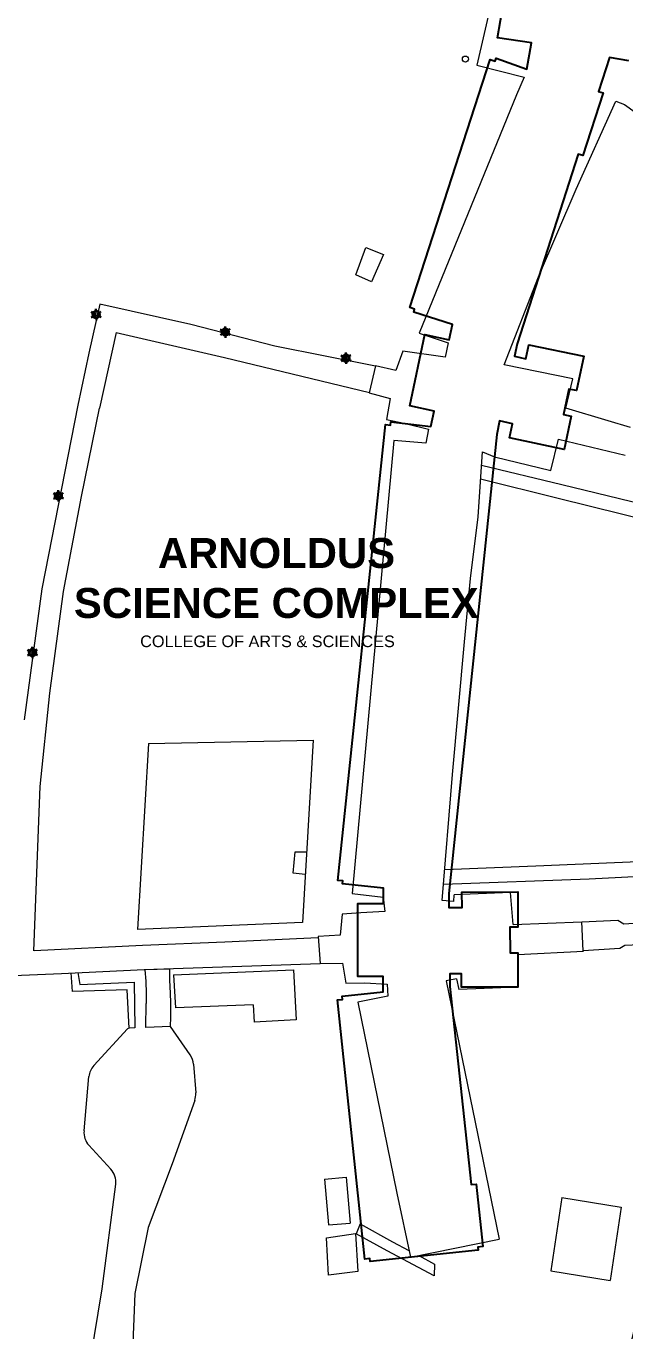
# Model space of a CAD drawing. Header units: millimetres. Extents: x -616979 to 2364082, y 43054 to 1637649.
# Drawn here: x 1260262 to 1337468, y 380221 to 548472 of the extents above; entities that cross this region are included whole.
import ezdxf

# ---------------------------------------------------------------- set-up
doc = ezdxf.new("R2010")
doc.units = ezdxf.units.MM
doc.styles.get("Standard").update_dxf_attribs({"font": 'arial.ttf'})
pattern_1 = [(274.122352842, (-1144076401.36, 498559131.42), (110.383895001, -53.5464532), [15.335759567, -107.350316972]), (4.122352842, (-1144076400.804, 498559123.774), (101.564413631, 68.8222116007), [7.667879784, -204.830683992]), (4.122352842, (-1144076400.666, 498559121.86), (101.564413631, 68.8222116007), [6.134303827, -206.364259949]), (4.122352842, (-1144076400.94, 498559125.686), (101.564413631, 68.8222116007), [6.134303827, -206.364259949]), (334.122352842, (-1144076400.53, 498559119.95), (101.564536254, 68.822030639), [4.907443062, -117.778633478]), (34.122352842, (-1144076401.08, 498559127.6), (-8.8193587465, 122.368483839), [4.907443062, -117.778633478])]
pattern_2 = [(274.122352842, (-1144054892.72, 498580265.45), (110.383895001, -53.5464532), [15.335759567, -107.350316972]), (4.122352842, (-1144054892.167, 498580257.8), (101.564413631, 68.8222116007), [7.667879784, -204.830683992]), (4.122352842, (-1144054892.03, 498580255.89), (101.564413631, 68.8222116007), [6.134303827, -206.364259949]), (4.122352842, (-1144054892.305, 498580259.715), (101.564413631, 68.8222116007), [6.134303827, -206.364259949]), (334.122352842, (-1144054891.89, 498580253.98), (101.564536254, 68.822030639), [4.907443062, -117.778633478]), (34.122352842, (-1144054892.44, 498580261.63), (-8.8193587465, 122.368483839), [4.907443062, -117.778633478])]
pattern_3 = [(274.122352842, (-1144039328.1, 498576902.91), (110.383895001, -53.5464532), [15.335759567, -107.350316972]), (4.122352842, (-1144039327.55, 498576895.26), (101.564413631, 68.8222116007), [7.667879784, -204.830683992]), (4.122352842, (-1144039327.41, 498576893.35), (101.564413631, 68.8222116007), [6.134303827, -206.364259949]), (4.122352842, (-1144039327.687, 498576897.174), (101.564413631, 68.8222116007), [6.134303827, -206.364259949]), (334.122352842, (-1144039327.27, 498576891.44), (101.564536254, 68.822030639), [4.907443062, -117.778633478]), (34.122352842, (-1144039327.82, 498576899.09), (-8.8193587465, 122.368483839), [4.907443062, -117.778633478])]
pattern_4 = [(274.122352842, (-1144079749.92, 498538938.2), (110.383895001, -53.5464532), [15.335759567, -107.350316972]), (4.122352842, (-1144079749.365, 498538930.55), (101.564413631, 68.8222116007), [7.667879784, -204.830683992]), (4.122352842, (-1144079749.23, 498538928.64), (101.564413631, 68.8222116007), [6.134303827, -206.364259949]), (4.122352842, (-1144079749.5, 498538932.464), (101.564413631, 68.8222116007), [6.134303827, -206.364259949]), (334.122352842, (-1144079749.09, 498538926.73), (101.564536254, 68.822030639), [4.907443062, -117.778633478]), (34.122352842, (-1144079749.64, 498538934.38), (-8.8193587465, 122.368483839), [4.907443062, -117.778633478])]
pattern_5 = [(274.122352842, (-1144071539.27, 498582513.68), (110.383895001, -53.5464532), [15.335759567, -107.350316972]), (4.122352842, (-1144071538.72, 498582506.03), (101.564413631, 68.8222116007), [7.667879784, -204.830683992]), (4.122352842, (-1144071538.58, 498582504.12), (101.564413631, 68.8222116007), [6.134303827, -206.364259949]), (4.122352842, (-1144071538.856, 498582507.94), (101.564413631, 68.8222116007), [6.134303827, -206.364259949]), (334.122352842, (-1144071538.44, 498582502.21), (101.564536254, 68.822030639), [4.907443062, -117.778633478]), (34.122352842, (-1144071538.99, 498582509.85), (-8.8193587465, 122.368483839), [4.907443062, -117.778633478])]

# ---------------------------------------------------------------- blocks, each defined once
blk = doc.blocks.new('lumin')
at = {"lineweight": 30}
for p, q in [((-0.00082, 0.00048), (-0.00132, 0.00076)), ((0, 0.00095), (0, 0.00152)), ((0.00082, 0.00048), (0.00132, 0.00076)), ((-0.00082, -0.00048), (-0.00132, -0.00076)), ((0, -0.00095), (0, -0.00152)), ((0.00083, -0.00048), (0.00132, -0.00076))]:
    blk.add_line(p, q, dxfattribs=at)
blk.add_circle((0, 0), 0.000953, dxfattribs=at)

msp = doc.modelspace()

# ---------------------------------------------------------------- hatches: boundary and pattern name
at = {"lineweight": 5}
h = msp.add_hatch(dxfattribs=at)
h.set_pattern_fill('SWAMP', color=256, scale=4.83016, angle=-85.87764716, style=0)
h.set_pattern_definition(pattern_5)
h.paths.add_polyline_path([(1269290.904, 511271.118), (1268943.039, 511572.21, 0.4142135623), (1268989.811, 510923.253)])
h = msp.add_hatch(dxfattribs=at)
h.set_pattern_fill('SWAMP', color=256, scale=4.83016, angle=-85.87764716, style=0)
h.set_pattern_definition(pattern_5)
h.paths.add_polyline_path([(1269290.904, 511271.118), (1269591.997, 511618.983, 0.1989123674), (1269257.831, 511730, 0.1989123674), (1268943.039, 511572.21)])
h = msp.add_hatch(dxfattribs=at)
h.set_pattern_fill('SWAMP', color=256, scale=4.83016, angle=-85.87764716, style=0)
h.set_pattern_definition(pattern_5)
h.paths.add_polyline_path([(1269638.769, 510970.025, 0.4142135623), (1269591.997, 511618.983), (1269290.904, 511271.118)])
h = msp.add_hatch(dxfattribs=at)
h.set_pattern_fill('SWAMP', color=256, scale=4.83016, angle=-85.87764716, style=0)
h.set_pattern_definition(pattern_5)
h.paths.add_polyline_path([(1269323.977, 510812.235, 0.1989123674), (1269638.769, 510970.025), (1269290.904, 511271.118), (1268989.811, 510923.253, 0.1989123674)])
h = msp.add_hatch(dxfattribs=at)
h.set_pattern_fill('SWAMP', color=256, scale=4.83016, angle=-85.87764716, style=0)
h.set_pattern_definition(pattern_2)
h.paths.add_polyline_path([(1285937.455, 509022.89), (1285589.59, 509323.983, 0.4142135623), (1285636.363, 508675.025)])
h = msp.add_hatch(dxfattribs=at)
h.set_pattern_fill('SWAMP', color=256, scale=4.83016, angle=-85.87764716, style=0)
h.set_pattern_definition(pattern_2)
h.paths.add_polyline_path([(1285937.455, 509022.89), (1286238.548, 509370.755, 0.1989123674), (1285904.382, 509481.773, 0.1989123674), (1285589.59, 509323.983)])
h = msp.add_hatch(dxfattribs=at)
h.set_pattern_fill('SWAMP', color=256, scale=4.83016, angle=-85.87764716, style=0)
h.set_pattern_definition(pattern_2)
h.paths.add_polyline_path([(1285970.528, 508564.008, 0.1989123674), (1286285.321, 508721.798), (1285937.455, 509022.89), (1285636.363, 508675.025, 0.1989123674)])
h = msp.add_hatch(dxfattribs=at)
h.set_pattern_fill('SWAMP', color=256, scale=4.83016, angle=-85.87764716, style=0)
h.set_pattern_definition(pattern_2)
h.paths.add_polyline_path([(1286285.321, 508721.798, 0.4142135623), (1286238.548, 509370.755), (1285937.455, 509022.89)])
h = msp.add_hatch(dxfattribs=at)
h.set_pattern_fill('SWAMP', color=256, scale=4.83016, angle=-85.87764716, style=0)
h.set_pattern_definition(pattern_3)
h.paths.add_polyline_path([(1301502.073, 505660.349), (1301154.208, 505961.442, 0.4142135623), (1301200.981, 505312.484)])
h = msp.add_hatch(dxfattribs=at)
h.set_pattern_fill('SWAMP', color=256, scale=4.83016, angle=-85.87764716, style=0)
h.set_pattern_definition(pattern_3)
h.paths.add_polyline_path([(1301502.073, 505660.349), (1301803.166, 506008.214, 0.1989123674), (1301469, 506119.232, 0.1989123674), (1301154.208, 505961.442)])
h = msp.add_hatch(dxfattribs=at)
h.set_pattern_fill('SWAMP', color=256, scale=4.83016, angle=-85.87764716, style=0)
h.set_pattern_definition(pattern_3)
h.paths.add_polyline_path([(1301535.146, 505201.467, 0.1989123674), (1301849.938, 505359.256), (1301502.073, 505660.349), (1301200.981, 505312.484, 0.1989123674)])
h = msp.add_hatch(dxfattribs=at)
h.set_pattern_fill('SWAMP', color=256, scale=4.83016, angle=-85.87764716, style=0)
h.set_pattern_definition(pattern_3)
h.paths.add_polyline_path([(1301849.938, 505359.256, 0.4142135623), (1301803.166, 506008.214), (1301502.073, 505660.349)])
h = msp.add_hatch(dxfattribs=at)
h.set_pattern_fill('SWAMP', color=256, scale=4.83016, angle=-85.87764716, style=0)
h.set_pattern_definition(pattern_1)
h.paths.add_polyline_path([(1264428.818, 487888.861), (1264080.953, 488189.954, 0.4142135623), (1264127.725, 487540.996)])
h = msp.add_hatch(dxfattribs=at)
h.set_pattern_fill('SWAMP', color=256, scale=4.83016, angle=-85.87764716, style=0)
h.set_pattern_definition(pattern_1)
h.paths.add_polyline_path([(1264428.818, 487888.861), (1264729.911, 488236.727, 0.1989123674), (1264395.745, 488347.744, 0.1989123674), (1264080.953, 488189.954)])
h = msp.add_hatch(dxfattribs=at)
h.set_pattern_fill('SWAMP', color=256, scale=4.83016, angle=-85.87764716, style=0)
h.set_pattern_definition(pattern_1)
h.paths.add_polyline_path([(1264776.683, 487587.769, 0.4142135623), (1264729.911, 488236.727), (1264428.818, 487888.861)])
h = msp.add_hatch(dxfattribs=at)
h.set_pattern_fill('SWAMP', color=256, scale=4.83016, angle=-85.87764716, style=0)
h.set_pattern_definition(pattern_1)
h.paths.add_polyline_path([(1264461.891, 487429.979, 0.1989123674), (1264776.683, 487587.769), (1264428.818, 487888.861), (1264127.725, 487540.996, 0.1989123674)])
h = msp.add_hatch(dxfattribs=at)
h.set_pattern_fill('SWAMP', color=256, scale=4.83016, angle=-85.87764716, style=0)
h.set_pattern_definition(pattern_4)
h.paths.add_polyline_path([(1261080.257, 467695.64), (1260732.392, 467996.733, 0.4142135623), (1260779.164, 467347.775)])
h = msp.add_hatch(dxfattribs=at)
h.set_pattern_fill('SWAMP', color=256, scale=4.83016, angle=-85.87764716, style=0)
h.set_pattern_definition(pattern_4)
h.paths.add_polyline_path([(1261080.257, 467695.64), (1261381.35, 468043.505, 0.1989123674), (1261047.184, 468154.522, 0.1989123674), (1260732.392, 467996.733)])
h = msp.add_hatch(dxfattribs=at)
h.set_pattern_fill('SWAMP', color=256, scale=4.83016, angle=-85.87764716, style=0)
h.set_pattern_definition(pattern_4)
h.paths.add_polyline_path([(1261428.122, 467394.547, 0.4142135623), (1261381.35, 468043.505), (1261080.257, 467695.64)])
h = msp.add_hatch(dxfattribs=at)
h.set_pattern_fill('SWAMP', color=256, scale=4.83016, angle=-85.87764716, style=0)
h.set_pattern_definition(pattern_4)
h.paths.add_polyline_path([(1261113.33, 467236.757, 0.1989123674), (1261428.122, 467394.547), (1261080.257, 467695.64), (1260779.164, 467347.775, 0.1989123674)])

# ---------------------------------------------------------------- linework, layer by layer
for p, q in [((1320805.93, 554025.725), (1318362.473, 543447.521)), ((1318362.473, 543447.521), (1324471.186, 541873.236)), ((1324471.186, 541873.236), (1323471.892, 539612.318)), ((1323471.892, 539612.318), (1310955.456, 508879.253)), ((1331185.548, 527461.047), (1336316.219, 538784.994)), ((1336316.219, 538784.994), (1337413.606, 538341.075)), ((1337413.606, 538341.075), (1340957.065, 535807.074)), ((1326346.02, 516129.028), (1331185.548, 527461.047)), ((1302791.895, 516387.857), (1304067.748, 519918.122)), ((1304067.748, 519918.122), (1306321.721, 519015.181)), ((1306321.721, 519015.181), (1304775.384, 515475.107)), ((1304775.384, 515475.107), (1302791.895, 516387.857)), ((1321905.012, 504777.305), (1326346.02, 516129.028)), ((1269764.249, 512632.131), (1268350.466, 506312.222)), ((1281500.255, 509981.559), (1269764.249, 512632.131)), ((1292336.791, 507178.991), (1281500.255, 509981.559)), ((1271875.594, 508973.381), (1269725.373, 499195.708)), ((1271875.594, 508973.381), (1285834.942, 505741.845)), ((1310955.456, 508879.253), (1314668.791, 507616.595)), ((1305293.664, 504613.359), (1292336.791, 507178.991)), ((1308835.686, 506576.321), (1307921.2, 504079.381)), ((1314315.497, 505799.337), (1308835.686, 506576.321)), ((1314668.791, 507616.595), (1314315.497, 505799.337)), ((1268350.466, 506312.222), (1266916.978, 499593.792)), ((1285834.942, 505741.845), (1304521.095, 501221.422)), ((1330760.055, 502994.17), (1321905.012, 504777.305)), ((1305303.341, 504655.849), (1304516.112, 501199.543)), ((1307921.2, 504079.381), (1305303.341, 504655.849)), ((1329851.212, 499209.481), (1330760.055, 502994.17)), ((1304516.112, 501199.543), (1307213.918, 500454.5)), ((1307213.918, 500454.5), (1306711.147, 497754.785)), ((1266916.978, 499593.792), (1262289.786, 475908.848)), ((1267408.391, 487803.362), (1269725.373, 499195.708)), ((1335306.806, 497559.068), (1329851.212, 499209.481)), ((1306711.147, 497754.785), (1309160.344, 497233.959)), ((1309160.344, 497233.959), (1312156.845, 496510.444)), ((1312156.845, 496510.444), (1311803.552, 494693.186)), ((1338205.652, 496712.29), (1335306.806, 497559.068)), ((1307690.915, 495045.696), (1302302.045, 436641.884)), ((1311803.552, 494693.186), (1307690.915, 495045.696)), ((1327901.672, 491185.074), (1328908.777, 495218.979)), ((1328908.777, 495218.979), (1337485.263, 493134.891)), ((1318532.666, 485182.863), (1319090.292, 493571.849)), ((1319090.292, 493571.849), (1320647.57, 492928.627)), ((1318975.421, 491843.716), (1329331.695, 489351.064)), ((1320647.57, 492928.627), (1327901.672, 491185.074)), ((1328868.941, 487574.344), (1318859.915, 490049.138)), ((1329331.695, 489351.064), (1341307.37, 486465.946)), ((1265105.039, 475550), (1267408.391, 487803.362)), ((1343335.913, 483987.411), (1328868.941, 487574.344)), ((1317574.176, 477249.254), (1318532.666, 485182.863)), ((1316798.93, 469057.661), (1317574.176, 477249.254)), ((1262289.786, 475908.848), (1260031.403, 459000.06)), ((1263325.988, 462472.427), (1265105.039, 475550)), ((1315242.711, 451947.66), (1316798.93, 469057.661)), ((1262093.458, 450412.466), (1263325.988, 462472.427)), ((1276030.777, 455957.842), (1297265.701, 456395.432)), ((1297265.701, 456395.432), (1295890.475, 432877.069)), ((1276030.777, 455957.842), (1274628.344, 431974.192)), ((1313922.686, 435726.366), (1315242.711, 451947.66)), ((1261259.083, 429227.471), (1262093.458, 450412.466)), ((1294677.112, 439230.395), (1294943.079, 441990.526)), ((1294943.079, 441990.526), (1296394.629, 442007.976)), ((1325968.666, 440197.517), (1343360.086, 440918.274)), ((1296256.785, 439082.742), (1294677.112, 439230.395)), ((1314247.428, 439716.998), (1325968.666, 440197.517)), ((1332882.059, 438477.834), (1314089.118, 437771.589)), ((1344471.449, 439070.983), (1332882.059, 438477.834)), ((1302302.045, 436641.884), (1306309.474, 436136.511)), ((1306309.474, 436136.511), (1306517.807, 434320.99)), ((1315401.791, 435606.002), (1315470.189, 436446.528)), ((1322720.869, 436747.893), (1315470.189, 436446.528)), ((1323066.963, 432617.809), (1322720.869, 436747.893)), ((1303412.454, 434135.919), (1300994.681, 433951.977)), ((1306517.807, 434320.99), (1303412.454, 434135.919)), ((1315401.791, 435606.002), (1313922.686, 435726.366)), ((1295890.475, 432877.069), (1274628.344, 431974.192)), ((1300994.681, 433951.977), (1300754.842, 431232.471)), ((1323066.963, 432617.809), (1331933.224, 432967.431)), ((1331933.722, 432956.617), (1336556.683, 433183.268)), ((1332105.426, 429230.436), (1331933.722, 432956.617)), ((1336556.683, 433183.268), (1337335.409, 432726.068)), ((1337335.409, 432726.068), (1346478.728, 433259.145)), ((1297932.647, 430887.929), (1285894.302, 430335.763)), ((1300754.842, 431232.471), (1297919.972, 431057.209)), ((1297919.972, 431057.209), (1298178.914, 427598.821)), ((1275291.101, 429900.861), (1261305.205, 429231.843)), ((1285894.302, 430335.763), (1275291.101, 429900.861)), ((1323646.91, 428737.029), (1332126.78, 429202.919)), ((1336811.632, 429511.514), (1332105.426, 429230.436)), ((1337450.775, 429915.938), (1336811.632, 429511.514)), ((1346665.708, 430396.064), (1337450.775, 429915.938)), ((1275463.758, 426833.355), (1298178.314, 427606.833)), ((1298178.914, 427598.821), (1301042.083, 427650.212)), ((1301042.083, 427650.212), (1301480.796, 425057.094)), ((1323646.91, 428737.029), (1323657.851, 424553.734)), ((1251698.525, 425721.015), (1264827.571, 426318.592)), ((1264827.571, 426318.592), (1275463.758, 426833.355)), ((1266244.835, 423989.708), (1266062.873, 426378.377)), ((1266915.427, 426419.639), (1267188.575, 424871.299)), ((1278792.894, 426869.903), (1275573.219, 426792.817)), ((1275573.219, 426792.817), (1275719.4, 425302.119)), ((1278788.295, 425455.506), (1278792.894, 426869.903)), ((1279262.393, 426124.25), (1294720.874, 426797.523)), ((1279262.393, 426124.25), (1279511.209, 421875.591)), ((1294720.874, 426797.523), (1295098.741, 420345.238)), ((1273289.128, 424216.536), (1266244.835, 423989.708)), ((1267188.575, 424871.299), (1274179.136, 425171.737)), ((1273531.144, 419246.009), (1273289.128, 424216.536)), ((1274179.136, 425171.737), (1274281.292, 419291.536)), ((1275719.4, 425302.119), (1275745.182, 423734.946)), ((1278862.341, 423756.216), (1278788.295, 425455.506)), ((1301480.796, 425057.094), (1303938.586, 425088.953)), ((1303938.586, 425088.953), (1306797.762, 424926.978)), ((1306797.762, 424926.978), (1306917.12, 423405.291)), ((1315756.154, 425613.933), (1314429.028, 425341.392)), ((1314429.028, 425341.392), (1321263.547, 392061.06)), ((1315756.154, 425613.933), (1316038.911, 424237.063)), ((1323657.851, 424553.734), (1316038.911, 424237.063)), ((1275683.295, 419352.693, 35743.188), (1275751.52, 422437.562)), ((1275745.182, 423734.946), (1275751.52, 422437.562)), ((1278912.689, 422520.116), (1278862.341, 423756.216)), ((1278937.951, 420691.4), (1278912.689, 422520.116)), ((1306917.12, 423405.291), (1303041.982, 422612.673)), ((1303041.982, 422612.673), (1308060.797, 397995.802)), ((1278880.921, 419466.932), (1278937.951, 420691.4)), ((1289547.442, 422268.074), (1279511.209, 421875.591)), ((1289547.442, 422268.074), (1289678.639, 420027.819)), ((1268985.32, 414422.973), (1273321.945, 419192.19)), ((1273531.144, 419246.009), (1273321.945, 419192.19)), ((1274281.292, 419291.536), (1273531.144, 419246.009)), ((1278880.921, 419466.932), (1275683.295, 419352.693, 35743.188)), ((1281431.149, 415803.818), (1278880.921, 419466.932)), ((1295098.741, 420345.238), (1289679.52, 420012.771)), ((1281857.581, 414602.322), (1282130.956, 410911.446)), ((1267732.731, 406015.749), (1268366.923, 413016.114)), ((1281999.415, 409927.978), (1279111.145, 401759.282)), ((1271195.145, 401075.013), (1268358.862, 404164.626)), ((1279111.145, 401759.282), (1276013.698, 393535.916)), ((1270054.906, 385639.021), (1271810.924, 399130.068)), ((1298741.003, 399806.733), (1301510.594, 400051.593)), ((1298741.003, 399806.733), (1299265.136, 393878.315)), ((1301510.594, 400051.593), (1302034.727, 394123.176)), ((1308060.797, 397995.802), (1309810.181, 389714.977)), ((1329321.801, 397436.105), (1327911.406, 387978.378)), ((1329321.801, 397436.105), (1336966.524, 396185.603)), ((1336966.524, 396185.603), (1335556.129, 386727.876)), ((1299265.136, 393878.315), (1302034.727, 394123.176)), ((1303347.997, 394043.49), (1302831.249, 392747.147)), ((1303347.997, 394043.49), (1307505.947, 391718.428)), ((1276013.698, 393535.916), (1274292.281, 385033.996)), ((1299004.114, 392229.179), (1302750, 392799.404)), ((1299260.872, 387416.784), (1299004.114, 392229.179)), ((1302750, 392799.404), (1303017.45, 387879.136)), ((1306807.43, 390525.21), (1302831.249, 392747.147)), ((1309810.181, 389714.977), (1321263.547, 392061.06)), ((1312858.68, 387329.324), (1306807.43, 390525.21)), ((1307505.947, 391718.428), (1309623.75, 390597.46)), ((1310877.824, 389933.67), (1312933.417, 388845.63)), ((1312933.417, 388845.63), (1312858.68, 387329.324)), ((1303017.45, 387879.136), (1299260.872, 387416.784)), ((1327911.406, 387978.378), (1335556.129, 386727.876)), ((1268187.248, 374309.197), (1270054.906, 385639.021)), ((1274292.281, 385033.996), (1273873.143, 374363.366))]:
    msp.add_line(p, q, dxfattribs=at)
msp.add_lwpolyline([(1336032.633, 369404.252, -0.0204242205), (1340606.419, 387051.385), (1348768.006, 413964.443, 0.0142748652), (1358995.256, 479278.357), (1364711.487, 524990.571, -0.1618566601), (1371259.813, 543631.591, -0.0636612776), (1391315.086, 563666.707, 0.0113761797), (1400320.844, 570956.704, -0.0026435807), (1411036.75, 579945.282, 0.1398283052), (1419495.546, 592302.353), (1424636.157, 607690.184), (1426300.115, 618295.815, 0.0993685734), (1426845.687, 629836.602, 0.3026522603), (1399424.173, 659951.211, 0.042272732)], format="xyb", dxfattribs=at)
at = {"color": 7}
msp.add_lwpolyline([(1337967.595, 543994.812), (1335469.865, 544431.178), (1334058.18, 540049.313), (1334676.482, 539848.804), (1332064.398, 531765.051), (1331453.141, 531963.276), (1323571.801, 507499.619), (1323231.713, 505895.132), (1324695.42, 505584.884), (1325077.345, 507386.75), (1332171.023, 505889.328), (1331232.746, 501462.674), (1330254.48, 501670.028), (1329559.845, 498392.837), (1330538.111, 498185.483), (1329624.549, 493875.432), (1322606.695, 495368.877), (1322995.053, 497201.094), (1321311.252, 497557.993), (1320938.022, 495795.248), (1314754.159, 436621.411), (1314755.271, 434823.489), (1316476.497, 434824.553), (1316463.826, 436806.361), (1323650.259, 436826.914), (1323653.058, 432301.915), (1322653.059, 432301.296), (1322655.131, 428951.297), (1323655.131, 428951.915), (1323657.851, 424553.734), (1316407.854, 424547.432), (1316406.788, 426269.978), (1314910.544, 426269.411), (1314911.164, 424633.267), (1317662.664, 399084.896), (1318309.061, 399153.239), (1319160.724, 391098.137), (1318514.327, 391029.794), (1318556.384, 390632.011), (1304633.986, 389160.001), (1304591.928, 389557.783), (1303945.531, 389489.44), (1300412.706, 422903.197), (1301059.103, 422971.54), (1301017.045, 423369.323), (1306294.784, 423927.337), (1306298.76, 425907.579), (1303023.778, 425914.153), (1303017.963, 435314.151), (1306322.861, 435316.196), (1306321.633, 437301.55), (1301070.715, 437849.786), (1301112.301, 438247.633), (1300465.821, 438315.191), (1306608.535, 497095.366), (1307255.015, 497027.808), (1307296.599, 497425.641), (1312457.151, 496836.29), (1312880.988, 498835.893), (1309726.08, 499504.609), (1311675.207, 508700.31), (1314830.115, 508031.593), (1315243.484, 509981.811), (1310237.972, 511605.046), (1310361.362, 511985.539), (1309743.061, 512186.047), (1320107.809, 544147.461), (1320726.111, 543946.953), (1320849.5, 544327.446), (1324837.868, 542902.652), (1325438.591, 546320.922), (1321038.041, 546966.989), (1322974.671, 558175.499)], dxfattribs=at)
at = {"lineweight": 5}
for centre, radius in [((1316902.156, 544223.64, 35743.188), 386.413), ((1269290.904, 511271.118, 35743.188), 483.016), ((1285937.455, 509022.89, 35743.188), 483.016), ((1301502.073, 505660.349, 35743.188), 483.016), ((1264428.818, 487888.861, 35743.188), 483.016), ((1261080.257, 467695.64, 35743.188), 483.016)]:
    msp.add_circle(centre, radius, dxfattribs=at)
for centre, start, end in [((1279449.098, 414423.931), 4.23603479, 34.84529439), ((1270772.153, 412798.214), 137.71991146, 174.82346975), ((1279722.473, 410733.055), 340.52753227, 4.23603479), ((1270137.961, 405797.85), 174.82346975, 222.55211315), ((1269416.046, 399441.789), 352.58397538, 42.55211315)]:
    msp.add_arc(centre, 2415.08, start, end, dxfattribs=at)

# ---------------------------------------------------------------- block references
at = {"lineweight": 5, "xscale": 483016.0493695766, "yscale": 483016.0493695769, "zscale": 483016.0493695769, "rotation": 182.1487855773603}
for p in [(1269290.904, 511271.118, 35743.188), (1285937.455, 509022.89, 35743.188), (1301502.073, 505660.349, 35743.188), (1264428.818, 487888.861, 35743.188), (1261080.257, 467695.64, 35743.188)]:
    msp.add_blockref('lumin', p, dxfattribs=at)

# ---------------------------------------------------------------- texts
at = {"lineweight": 5, "attachment_point": 1}
for s, insert, char_height, width in [('\\pi26221;{\\fArial|b1|i0|c0|p34;\\C7;ARNOLDUS\\P\\pi15390;SCIENCE COMPLEX}', (1251033.813, 482458.983), 3864.12839, 82766.97422), ('\\pi2488.9;{\\C7;COLLEGE OF ARTS & SCIENCES}', (1272480.434, 469890.413), 1500, 37601.2539)]:
    msp.add_mtext(s, dxfattribs=dict(at, insert=insert, char_height=char_height, width=width))

doc.saveas('drawing.dxf')
